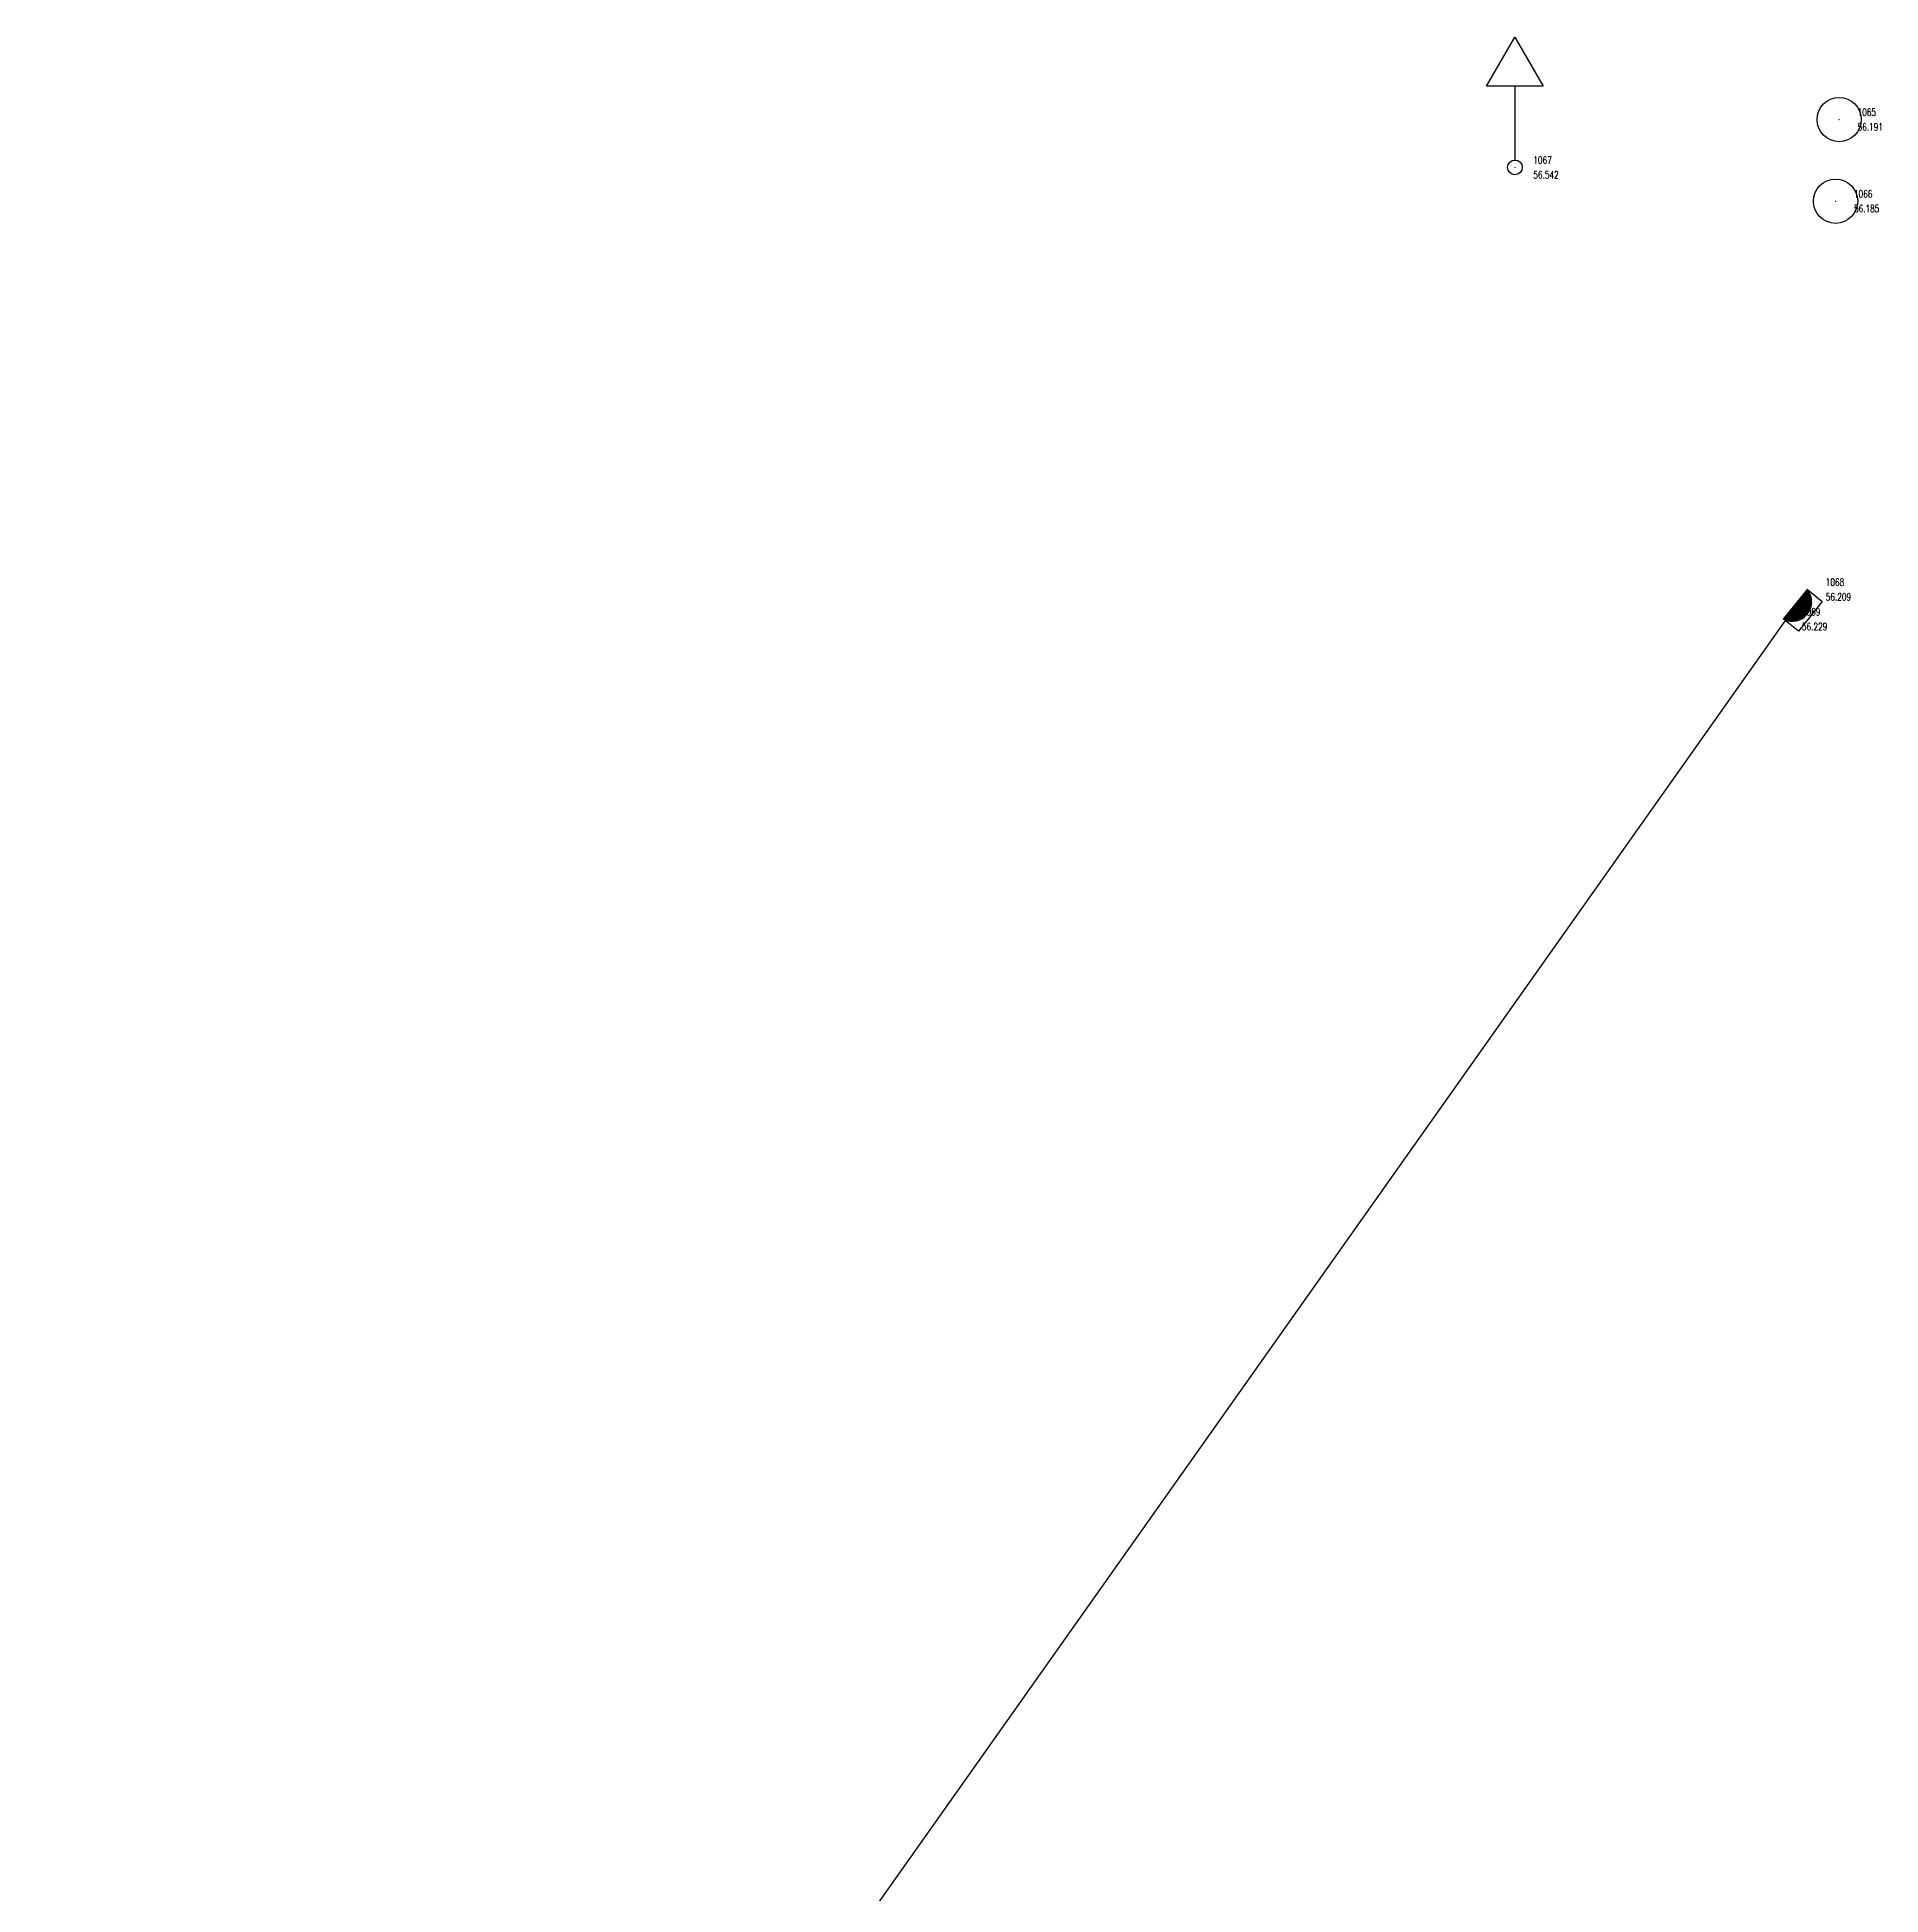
# Model space of a CAD drawing. Header units: millimetres. Extents: x 1351068 to 1351192, y 6240236 to 6240474.
# Drawn here: x 1351101.07 to 1351126.08, y 6240286.3 to 6240311.5 of the extents above; entities that cross this region are included whole.
import ezdxf
from ezdxf.enums import TextEntityAlignment as Align

# ---------------------------------------------------------------- set-up
doc = ezdxf.new("R2010")
doc.units = ezdxf.units.MM
for name, color, linetype, lineweight in [('0_Bordure', 7, 'Continuous', 30), ('0_EPLUS', 140, 'Continuous', 30), ('0_EUS', 23, 'Continuous', 30), ('CALQUE_PTTOPO_ALT', 7, 'Continuous', 0), ('CALQUE_PTTOPO_MAT', 7, 'Continuous', 0), ('PTTOPO', 7, 'Continuous', 0)]:
    doc.layers.add(name, color=color, linetype=linetype, lineweight=lineweight)
doc.layers.add('0_SIGNVS', color=1, linetype='Continuous')
doc.styles.add('Style-STANDARD', font='STANDARD.shx')

# ---------------------------------------------------------------- blocks, each defined once
blk = doc.blocks.new('PTTOPO')
at = {"layer": 'PTTOPO'}
blk.add_point((0, 0), dxfattribs=at)
at = {"layer": 'CALQUE_PTTOPO_ALT', "style": 'Style-STANDARD', "width": 0.8}
blk.add_attdef('ALT', text='', height=0.1, dxfattribs=at).set_placement((0.25, -0.1), align=Align.MIDDLE_LEFT)
at = {"layer": 'CALQUE_PTTOPO_MAT', "style": 'Style-STANDARD', "width": 0.8}
blk.add_attdef('MAT', text='', height=0.1, dxfattribs=at).set_placement((0.25, 0.1), align=Align.MIDDLE_LEFT)
blk = doc.blocks.new('U014')
at = {"color": 0}
blk.add_line((0, 0), (0, 0), dxfattribs=at)
blk.add_circle((0, 0), 0.3, dxfattribs=at)
blk = doc.blocks.new('R022')
at = {"color": 0, "linetype": 'Continuous'}
for p, q in [((-0.383547, 1.103968), (0.000336, 1.767528)), ((0.000336, 1.767528), (0.383547, 1.103968)), ((0.383547, 1.103968), (-0.383547, 1.103968)), ((0, 1.103968), (0, 0.1))]:
    blk.add_line(p, q, dxfattribs=at)
at = {"color": 0}
blk.add_circle((0, 0), 0.1, dxfattribs=at)
blk = doc.blocks.new('W006')
at = {"color": 0}
for p, q in [((-0.295624, 0.017132), (-0.084632, 0.228124)), ((-0.290306, 0), (-0.055323, 0.234982)), ((-0.28342, 0.051787), (-0.119287, 0.21592)), ((-0.267855, 0), (-0.029249, 0.238606)), ((-0.258277, 0.09938), (-0.16688, 0.190777)), ((-0.245405, 0), (-0.005453, 0.239952)), ((-0.222954, 0), (0.016598, 0.239552)), ((-0.200503, 0), (0.037234, 0.237737)), ((-0.178053, 0), (0.056679, 0.234731)), ((-0.155602, 0), (0.075089, 0.230691)), ((-0.133151, 0), (0.092581, 0.225732)), ((-0.110701, 0), (0.109241, 0.219942)), ((-0.08825, 0), (0.125136, 0.213386)), ((-0.065799, 0), (0.140319, 0.206118)), ((-0.043349, 0), (0.154828, 0.198177)), ((-0.020898, 0), (0.168697, 0.189595)), ((0.001552, 0), (0.181947, 0.180394)), ((0.024003, 0), (0.194597, 0.170593)), ((0.046454, 0), (0.206657, 0.160204)), ((0.068904, 0), (0.218136, 0.149232)), ((0.091355, 0), (0.229035, 0.13768)), ((0.113806, 0), (0.239352, 0.125546)), ((0.136256, 0), (0.249079, 0.112822)), ((0.158707, 0), (0.258203, 0.099496)), ((0.181158, 0), (0.266706, 0.085549)), ((0.203608, 0), (0.274565, 0.070957)), ((0.226059, 0), (0.281746, 0.055688)), ((0.24851, 0), (0.288209, 0.0397)), ((0.27096, 0), (0.2939, 0.022939)), ((0.293411, 0), (0.298749, 0.005338))]:
    blk.add_line(p, q, dxfattribs=at)
blk.add_lwpolyline([(-0.3, 0.3), (0.3, 0.3), (0.3, 0), (-0.3, 0)], close=True, dxfattribs=at)
blk.add_arc((0, -0.0675), 0.3075, 12.680383, 167.319617, dxfattribs=at)

msp = doc.modelspace()

# ---------------------------------------------------------------- linework, layer by layer
at = {"layer": '0_Bordure', "elevation": 56.209, "flags": 128}
msp.add_lwpolyline([(1351125.083, 6240304.005), (1351101.07, 6240270.062, -0.001111)], format="xyb", dxfattribs=at)

# ---------------------------------------------------------------- block references
at = {"layer": '0_EPLUS', "xscale": 0.8606917636540405, "yscale": 0.8606917636540405, "rotation": 231.2280456530121}
msp.add_blockref('W006', (1351124.922, 6240303.804, 56.209), dxfattribs=at)
at = {"layer": '0_EUS'}
for p in [(1351125.515, 6240310.381, 56.191), (1351125.466, 6240309.273, 56.185)]:
    msp.add_blockref('U014', p, dxfattribs=at)
at = {"layer": '0_SIGNVS'}
msp.add_blockref('R022', (1351121.116, 6240309.732, 56.542), dxfattribs=at)
at = {"layer": 'PTTOPO'}
for p, values in [((1351125.515, 6240310.381, 56.191), {'ALT': '56.191', 'MAT': '1065'}), ((1351121.116, 6240309.732, 56.542), {'ALT': '56.542', 'MAT': '1067'}), ((1351125.466, 6240309.273, 56.185), {'ALT': '56.185', 'MAT': '1066'}), ((1351125.083, 6240304.005, 56.209), {'ALT': '56.209', 'MAT': '1068'}), ((1351124.76, 6240303.603, 56.229), {'ALT': '56.229', 'MAT': '1069'})]:
    msp.add_blockref('PTTOPO', p, dxfattribs=at).add_auto_attribs(values)

doc.saveas('drawing.dxf')
